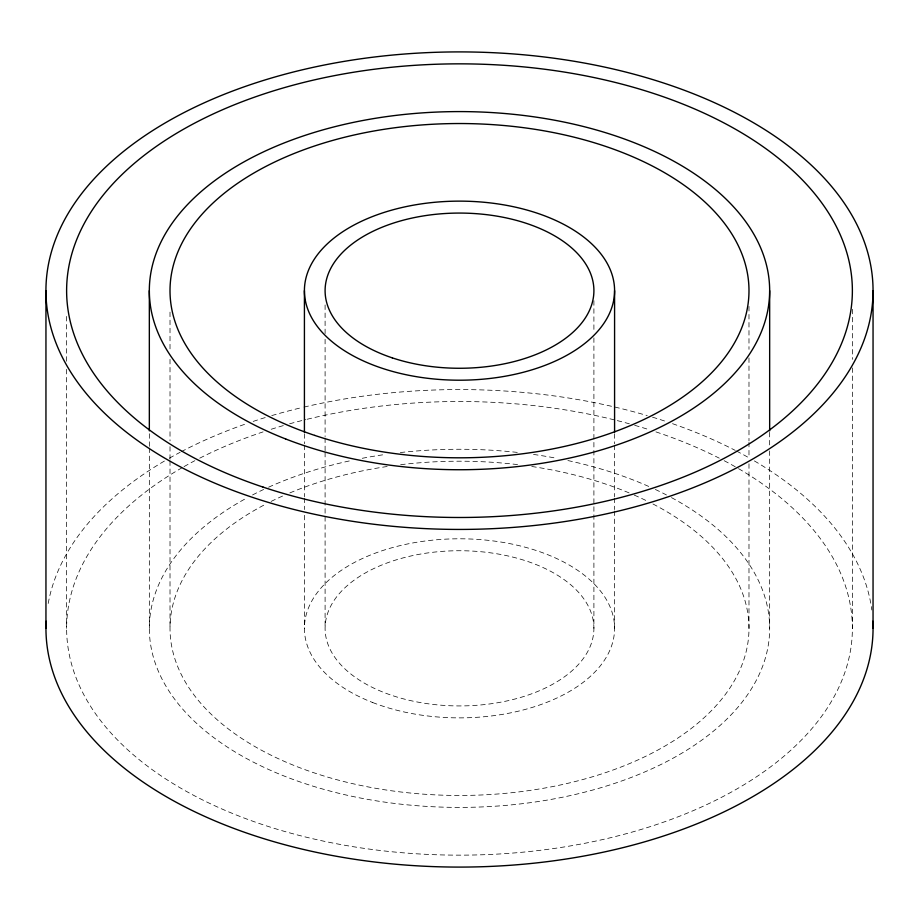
<?xml version="1.0" encoding="UTF-8"?>
<svg xmlns="http://www.w3.org/2000/svg" width="919" height="919" viewBox="0 0 919 919"><rect width="100%" height="100%" fill="white"/><g stroke="black" fill="none" stroke-linecap="round" stroke-linejoin="round"><path stroke-width="0.69" stroke-dasharray="4.59 3.45" d="M852.372 309.266L852.372 359.34M852.372 367.933L852.372 628.332M769.662 432.321L769.662 445.187M769.662 450.919L769.662 628.332M748.985 306.406L748.985 349.335M748.985 357.916L748.985 440.902M748.985 442.326L748.985 458.064M748.985 463.796L748.985 628.332M614.581 433.745L614.581 443.762M614.581 445.187L614.581 496.697M614.581 498.132L614.581 509.574M614.581 511.01L614.581 628.332M593.904 300.685L593.904 330.725M593.904 337.882L593.904 628.332A134.404 77.598 0 0 1 392.298 695.534A134.404 77.598 0 0 1 392.298 561.13A134.404 77.598 0 0 1 593.904 628.332M325.096 304.982L325.096 333.597M325.096 339.318L325.096 436.605M325.096 438.041L325.096 450.919M325.096 452.343L325.096 628.332M304.419 433.745L304.419 443.762M304.419 445.187L304.419 496.697M304.419 498.132L304.419 509.574M304.419 515.295L304.419 628.332M170.015 312.127L170.015 352.195M170.015 359.34L170.015 440.902M170.015 446.623L170.015 459.5M170.015 460.936L170.015 628.332M149.338 433.745L149.338 446.623M149.338 448.058L149.338 628.332M66.627 316.423L66.627 362.212M66.627 369.358L66.627 628.332M48.202 603.461A413.55 238.756 0 0 1 164.627 460.924M169.406 458.167A413.55 238.756 0 0 1 180.113 452.297M181.319 451.654A413.55 238.756 0 0 1 246.476 423.682M253.173 421.407A413.55 238.756 0 0 1 266.51 417.169M271.748 415.595A413.55 238.756 0 0 1 302.604 407.416M303.971 407.094A413.55 238.756 0 0 1 647.252 415.595M652.49 417.169A413.55 238.756 0 0 1 665.827 421.407M672.524 423.682A413.55 238.756 0 0 1 735.246 450.39M736.464 451.022A413.55 238.756 0 0 1 749.594 458.167M754.373 460.924A413.55 238.756 0 0 1 871.832 609.998M738.543 468.656A392.873 226.821 0 0 1 736.475 789.191A392.873 226.821 0 0 1 181.284 788.479A392.873 226.821 0 0 1 181.698 467.943M184.041 466.599A392.873 226.821 0 0 1 194.828 460.706M199.745 458.167A392.873 226.821 0 0 1 263.064 431.896M271.22 429.253A392.873 226.821 0 0 1 284.304 425.313M289.611 423.808A392.873 226.821 0 0 1 305.751 419.604M307.107 419.271A392.873 226.821 0 0 1 615.96 420.27M617.315 420.615A392.873 226.821 0 0 1 629.389 423.808M634.696 425.313A392.873 226.821 0 0 1 647.78 429.253M655.936 431.896A392.873 226.821 0 0 1 719.255 458.167M724.172 460.706A392.873 226.821 0 0 1 737.302 467.943M671.479 497.604A310.162 179.067 0 0 1 681.209 753.557A310.162 179.067 0 0 1 237.791 753.557A310.162 179.067 0 0 1 247.521 497.604M252.553 494.95A310.162 179.067 0 0 1 263.65 489.471M268.601 487.196A310.162 179.067 0 0 1 351.104 460.557M362.247 458.294A310.162 179.067 0 0 1 385.486 454.434M400.351 452.55A310.162 179.067 0 0 1 518.649 452.55M533.514 454.434A310.162 179.067 0 0 1 556.753 458.294M567.896 460.557A310.162 179.067 0 0 1 650.399 487.196M655.35 489.471A310.162 179.067 0 0 1 666.447 494.95M652.949 503.991A289.485 167.132 0 0 1 667.814 744.379A289.485 167.132 0 0 1 251.186 744.379A289.485 167.132 0 0 1 266.05 503.991M271.128 501.418A289.485 167.132 0 0 1 284.752 495.088M289.864 492.906A289.485 167.132 0 0 1 387.244 466.484M400.661 464.692A289.485 167.132 0 0 1 518.339 464.692M531.756 466.484A289.485 167.132 0 0 1 629.136 492.906M634.248 495.088A289.485 167.132 0 0 1 647.872 501.418M372.574 702.484A155.081 89.534 0 0 0 614.191 634.719A155.081 89.534 0 0 0 391.735 547.793A155.081 89.534 0 0 0 372.574 702.484"/><path stroke-width="1.38" d="M873.05 290.668A413.55 238.756 0 0 1 252.725 497.443A413.55 238.756 0 0 1 252.725 83.893A413.55 238.756 0 0 1 873.05 290.668L873.05 628.332M769.662 290.668L769.662 430.885M614.581 290.668A155.081 89.534 0 0 1 381.959 368.209A155.081 89.534 0 0 1 381.959 213.128A155.081 89.534 0 0 1 614.581 290.668L614.581 432.321M304.419 290.668L304.419 432.321M149.338 290.668L149.338 430.885M45.95 290.668L45.95 628.332M872.866 621.233A413.55 238.756 0 0 1 459.5 867.088A413.55 238.756 0 0 1 46.134 621.233M263.064 487.104A392.873 226.821 0 0 0 852.372 290.668A392.873 226.821 0 0 0 263.064 94.232A392.873 226.821 0 0 0 263.064 487.104M285.648 438.96A310.162 179.067 0 0 0 768.87 303.442A310.162 179.067 0 0 0 323.97 129.59A310.162 179.067 0 0 0 285.648 438.96M314.757 435.411A289.485 167.132 0 0 0 748.985 290.668A289.485 167.132 0 0 0 314.757 145.926A289.485 167.132 0 0 0 314.757 435.411M392.298 357.87A134.404 77.598 0 0 0 593.904 290.668A134.404 77.598 0 0 0 392.298 223.466A134.404 77.598 0 0 0 392.298 357.87"/></g></svg>
